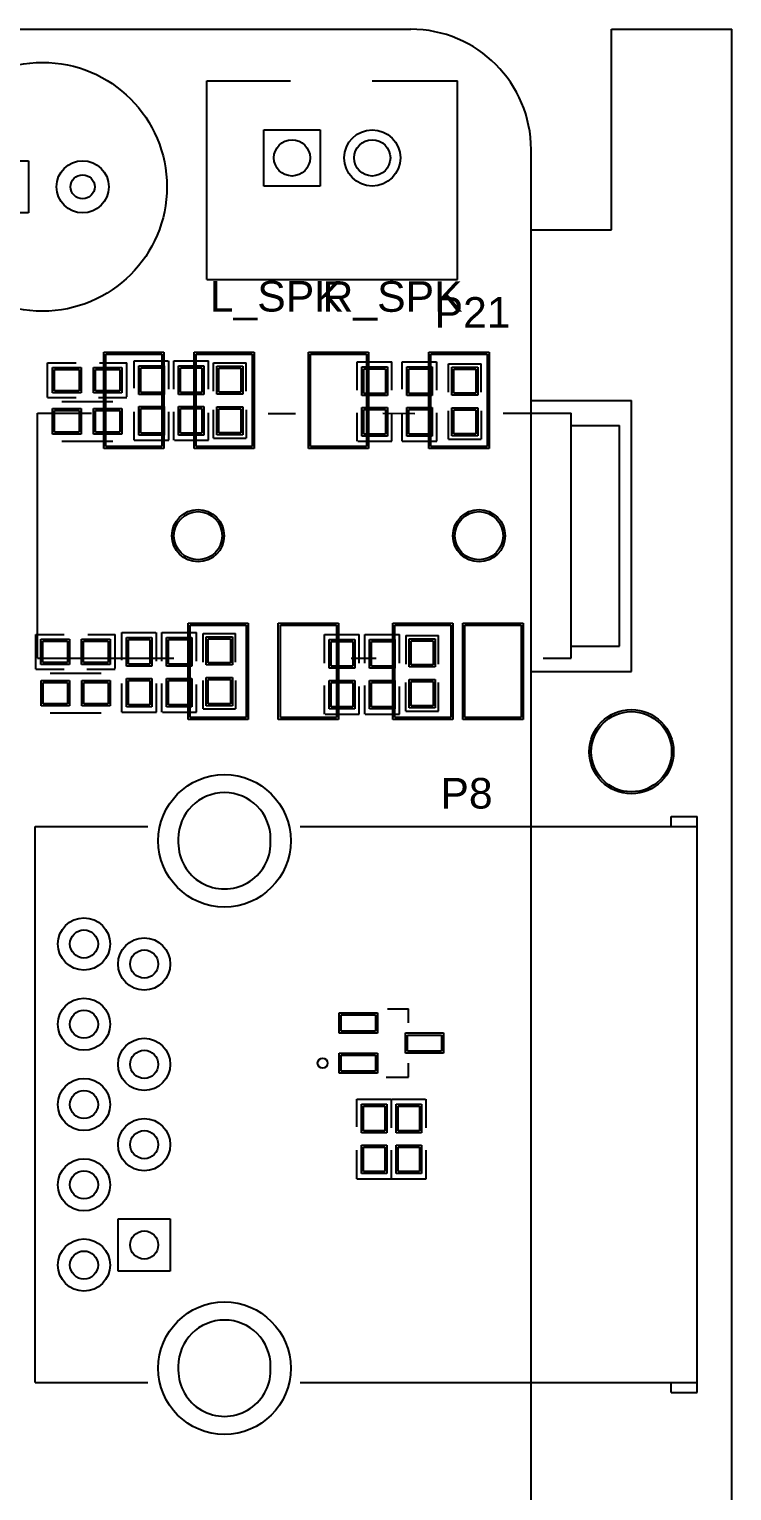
# Model space of a CAD drawing. Header units: inches. Extents: x -5 to 125, y -8 to 83.
# Drawn here: x 107.5 to 125, y 38.59 to 75 of the extents above; entities that cross this region are included whole.
import ezdxf

# ---------------------------------------------------------------- set-up
doc = ezdxf.new("R2010")
doc.units = ezdxf.units.IN
for name, color, linetype in [('Bottom Overlay', 54, 'Continuous'), ('Bottom Paste', 16, 'Continuous'), ('Bottom Solder', 6, 'Continuous'), ('Keep-Out Layer', 6, 'Continuous'), ('Top Overlay', 2, 'Continuous'), ('Top Paste', 8, 'Continuous'), ('Top Solder', 216, 'Continuous')]:
    doc.layers.add(name, color=color, linetype=linetype)
doc.styles.add('Arial', font='', dxfattribs={"height": 0.2})
doc.styles.get('Arial').set_extended_font_data('Arial')

# ---------------------------------------------------------------- blocks, each defined once
blk = doc.blocks.new('PH2_0_2P_V_37')
at = {"layer": 'Bottom Solder'}
for p, q in [((-1.7, 0.7), (-0.3, 0.7)), ((-1.7, -0.7), (-1.7, 0.7)), ((-0.3, 0.7), (-0.3, -0.7)), ((-0.3, -0.7), (-1.7, -0.7))]:
    blk.add_line(p, q, dxfattribs=at)
for centre, radius in [((-1, 0), 0.45), ((1, 0), 0.7), ((1, 0), 0.45)]:
    blk.add_circle(centre, radius, dxfattribs=at)
at = {"layer": 'Top Overlay'}
for p, q in [((-3.125, -3.025), (-3.125, 1.925)), ((-3.125, 1.925), (-1.038, 1.925)), ((1, 1.925), (3.125, 1.925)), ((3.125, -3.025), (3.125, 1.925)), ((-3.125, -3.025), (3.125, -3.025))]:
    blk.add_line(p, q, dxfattribs=at)
at = {"layer": 'Top Solder'}
for p, q in [((-1.7, 0.7), (-0.3, 0.7)), ((-1.7, -0.7), (-1.7, 0.7)), ((-0.3, 0.7), (-0.3, -0.7)), ((-0.3, -0.7), (-1.7, -0.7))]:
    blk.add_line(p, q, dxfattribs=at)
for centre, radius in [((-1, 0), 0.45), ((1, 0), 0.7), ((1, 0), 0.45)]:
    blk.add_circle(centre, radius, dxfattribs=at)
blk = doc.blocks.new('USB3_0_A_11_78_51')
at = {"layer": 'Bottom Solder'}
for p, q in [((-6.52, 2.9), (-6.62, 2.9)), ((6.62, 2.9), (6.52, 2.9)), ((-6.62, 0.6), (-6.52, 0.6)), ((2.85, 0.4), (4.15, 0.4)), ((2.85, -0.9), (2.85, 0.4)), ((4.15, 0.4), (4.15, -0.9)), ((6.52, 0.6), (6.62, 0.6)), ((4.15, -0.9), (2.85, -0.9))]:
    blk.add_line(p, q, dxfattribs=at)
for centre, radius in [((-6.57, 1.75), 1.65), ((6.57, 1.75), 1.65), ((-3.5, -0.25), 0.65), ((-1, -0.25), 0.65), ((1, -0.25), 0.65), ((-3.5, -0.25), 0.35), ((-1, -0.25), 0.35), ((1, -0.25), 0.35), ((3.5, -0.25), 0.35), ((-4, -1.75), 0.65), ((-4, -1.75), 0.35), ((-2, -1.75), 0.65), ((-2, -1.75), 0.35), ((0, -1.75), 0.65), ((0, -1.75), 0.35), ((2, -1.75), 0.65), ((2, -1.75), 0.35), ((4, -1.75), 0.65), ((4, -1.75), 0.35)]:
    blk.add_circle(centre, radius, dxfattribs=at)
for centre, start, end in [((-6.62, 1.75), 90, 270), ((-6.52, 1.75), 270, 90), ((6.52, 1.75), 90, 270), ((6.62, 1.75), 270, 90)]:
    blk.add_arc(centre, 1.15, start, end, dxfattribs=at)
at = {"layer": 'Top Overlay'}
for p, q in [((-7.175, 12.878), (-7.175, 13.53)), ((-6.925, 13.53), (-7.175, 13.53)), ((-6.925, 11.58), (-6.925, 13.53)), ((6.925, 13.53), (-6.925, 13.53)), ((7.175, 13.53), (6.925, 13.53)), ((6.925, 12.878), (6.925, 13.53)), ((6.925, 3.636), (6.925, 13.53)), ((7.175, 12.878), (7.175, 13.53)), ((-6.925, 12.878), (-7.175, 12.878)), ((7.175, 12.878), (6.925, 12.878)), ((-6.925, 3.636), (-6.925, 11.58)), ((-6.925, -2.97), (-6.925, -0.156)), ((6.925, -2.97), (6.925, -0.156)), ((6.925, -2.97), (-6.925, -2.97))]:
    blk.add_line(p, q, dxfattribs=at)
at = {"layer": 'Top Solder'}
for p, q in [((-6.52, 2.9), (-6.62, 2.9)), ((6.62, 2.9), (6.52, 2.9)), ((-6.62, 0.6), (-6.52, 0.6)), ((2.85, 0.4), (4.15, 0.4)), ((2.85, -0.9), (2.85, 0.4)), ((4.15, 0.4), (4.15, -0.9)), ((6.52, 0.6), (6.62, 0.6)), ((4.15, -0.9), (2.85, -0.9))]:
    blk.add_line(p, q, dxfattribs=at)
for centre, radius in [((-6.57, 1.75), 1.65), ((6.57, 1.75), 1.65), ((-3.5, -0.25), 0.65), ((-1, -0.25), 0.65), ((1, -0.25), 0.65), ((-3.5, -0.25), 0.35), ((-1, -0.25), 0.35), ((1, -0.25), 0.35), ((3.5, -0.25), 0.35), ((-4, -1.75), 0.65), ((-4, -1.75), 0.35), ((-2, -1.75), 0.65), ((-2, -1.75), 0.35), ((0, -1.75), 0.65), ((0, -1.75), 0.35), ((2, -1.75), 0.65), ((2, -1.75), 0.35), ((4, -1.75), 0.65), ((4, -1.75), 0.35)]:
    blk.add_circle(centre, radius, dxfattribs=at)
for centre, start, end in [((-6.62, 1.75), 90, 270), ((-6.52, 1.75), 270, 90), ((6.52, 1.75), 90, 270), ((6.62, 1.75), 270, 90)]:
    blk.add_arc(centre, 1.15, start, end, dxfattribs=at)
blk = doc.blocks.new('0402R_B_113')
at = {"layer": 'Bottom Overlay'}
for p, q in [((-0.991, 0.432), (-0.991, -0.432)), ((-0.991, 0.432), (-0.279, 0.432)), ((0.305, 0.432), (0.991, 0.432)), ((0.991, 0.432), (0.991, -0.419)), ((-0.991, -0.432), (-0.279, -0.432)), ((0.279, -0.432), (0.991, -0.432))]:
    blk.add_line(p, q, dxfattribs=at)
at = {"layer": 'Bottom Paste'}
for p, q in [((-0.813, -0.267), (-0.813, 0.267)), ((-0.813, 0.267), (-0.203, 0.267)), ((-0.203, 0.267), (-0.203, -0.267)), ((0.203, -0.267), (0.203, 0.267)), ((0.203, 0.267), (0.813, 0.267)), ((0.813, 0.267), (0.813, -0.267)), ((-0.203, -0.267), (-0.813, -0.267)), ((0.813, -0.267), (0.203, -0.267))]:
    blk.add_line(p, q, dxfattribs=at)
at = {"layer": 'Bottom Solder'}
for p, q in [((-0.863, -0.317), (-0.863, 0.317)), ((-0.863, 0.317), (-0.153, 0.317)), ((-0.153, 0.317), (-0.153, -0.317)), ((0.153, -0.317), (0.153, 0.317)), ((0.153, 0.317), (0.863, 0.317)), ((0.863, 0.317), (0.863, -0.317)), ((-0.153, -0.317), (-0.863, -0.317)), ((0.863, -0.317), (0.153, -0.317))]:
    blk.add_line(p, q, dxfattribs=at)
blk = doc.blocks.new('0402R_B_114')
at = {"layer": 'Bottom Overlay'}
for p, q in [((-0.991, 0.432), (-0.991, -0.432)), ((-0.991, 0.432), (-0.279, 0.432)), ((0.305, 0.432), (0.991, 0.432)), ((0.991, 0.432), (0.991, -0.419)), ((-0.991, -0.432), (-0.279, -0.432)), ((0.279, -0.432), (0.991, -0.432))]:
    blk.add_line(p, q, dxfattribs=at)
at = {"layer": 'Bottom Paste'}
for p, q in [((-0.813, -0.267), (-0.813, 0.267)), ((-0.813, 0.267), (-0.203, 0.267)), ((-0.203, 0.267), (-0.203, -0.267)), ((0.203, -0.267), (0.203, 0.267)), ((0.203, 0.267), (0.813, 0.267)), ((0.813, 0.267), (0.813, -0.267)), ((-0.203, -0.267), (-0.813, -0.267)), ((0.813, -0.267), (0.203, -0.267))]:
    blk.add_line(p, q, dxfattribs=at)
at = {"layer": 'Bottom Solder'}
for p, q in [((-0.863, -0.317), (-0.863, 0.317)), ((-0.863, 0.317), (-0.153, 0.317)), ((-0.153, 0.317), (-0.153, -0.317)), ((0.153, -0.317), (0.153, 0.317)), ((0.153, 0.317), (0.863, 0.317)), ((0.863, 0.317), (0.863, -0.317)), ((-0.153, -0.317), (-0.863, -0.317)), ((0.863, -0.317), (0.153, -0.317))]:
    blk.add_line(p, q, dxfattribs=at)
blk = doc.blocks.new('0402R_B_126')
at = {"layer": 'Bottom Overlay'}
for p, q in [((-0.279, 0.432), (-0.991, 0.432)), ((-0.991, -0.432), (-0.991, 0.432)), ((0.991, 0.432), (0.305, 0.432)), ((0.991, -0.419), (0.991, 0.432)), ((-0.279, -0.432), (-0.991, -0.432)), ((0.991, -0.432), (0.279, -0.432))]:
    blk.add_line(p, q, dxfattribs=at)
at = {"layer": 'Bottom Paste'}
for p, q in [((-0.813, -0.267), (-0.813, 0.267)), ((-0.813, 0.267), (-0.203, 0.267)), ((-0.203, 0.267), (-0.203, -0.267)), ((0.203, -0.267), (0.203, 0.267)), ((0.203, 0.267), (0.813, 0.267)), ((0.813, 0.267), (0.813, -0.267)), ((-0.203, -0.267), (-0.813, -0.267)), ((0.813, -0.267), (0.203, -0.267))]:
    blk.add_line(p, q, dxfattribs=at)
at = {"layer": 'Bottom Solder'}
for p, q in [((-0.863, -0.317), (-0.863, 0.317)), ((-0.863, 0.317), (-0.153, 0.317)), ((-0.153, 0.317), (-0.153, -0.317)), ((0.153, -0.317), (0.153, 0.317)), ((0.153, 0.317), (0.863, 0.317)), ((0.863, 0.317), (0.863, -0.317)), ((-0.153, -0.317), (-0.863, -0.317)), ((0.863, -0.317), (0.153, -0.317))]:
    blk.add_line(p, q, dxfattribs=at)
blk = doc.blocks.new('0402R_B_127')
at = {"layer": 'Bottom Overlay'}
for p, q in [((-0.991, 0.432), (-0.991, -0.432)), ((-0.991, 0.432), (-0.279, 0.432)), ((0.305, 0.432), (0.991, 0.432)), ((0.991, 0.432), (0.991, -0.419)), ((-0.991, -0.432), (-0.279, -0.432)), ((0.279, -0.432), (0.991, -0.432))]:
    blk.add_line(p, q, dxfattribs=at)
at = {"layer": 'Bottom Paste'}
for p, q in [((-0.813, -0.267), (-0.813, 0.267)), ((-0.813, 0.267), (-0.203, 0.267)), ((-0.203, 0.267), (-0.203, -0.267)), ((0.203, -0.267), (0.203, 0.267)), ((0.203, 0.267), (0.813, 0.267)), ((0.813, 0.267), (0.813, -0.267)), ((-0.203, -0.267), (-0.813, -0.267)), ((0.813, -0.267), (0.203, -0.267))]:
    blk.add_line(p, q, dxfattribs=at)
at = {"layer": 'Bottom Solder'}
for p, q in [((-0.863, -0.317), (-0.863, 0.317)), ((-0.863, 0.317), (-0.153, 0.317)), ((-0.153, 0.317), (-0.153, -0.317)), ((0.153, -0.317), (0.153, 0.317)), ((0.153, 0.317), (0.863, 0.317)), ((0.863, 0.317), (0.863, -0.317)), ((-0.153, -0.317), (-0.863, -0.317)), ((0.863, -0.317), (0.153, -0.317))]:
    blk.add_line(p, q, dxfattribs=at)
blk = doc.blocks.new('0402R_B_128')
at = {"layer": 'Bottom Overlay'}
for p, q in [((-0.991, -0.432), (-0.991, 0.432)), ((-0.279, 0.432), (-0.991, 0.432)), ((0.991, 0.432), (0.305, 0.432)), ((0.991, -0.419), (0.991, 0.432)), ((-0.279, -0.432), (-0.991, -0.432)), ((0.991, -0.432), (0.279, -0.432))]:
    blk.add_line(p, q, dxfattribs=at)
at = {"layer": 'Bottom Paste'}
for p, q in [((-0.813, -0.267), (-0.813, 0.267)), ((-0.813, 0.267), (-0.203, 0.267)), ((-0.203, 0.267), (-0.203, -0.267)), ((0.203, -0.267), (0.203, 0.267)), ((0.203, 0.267), (0.813, 0.267)), ((0.813, 0.267), (0.813, -0.267)), ((-0.203, -0.267), (-0.813, -0.267)), ((0.813, -0.267), (0.203, -0.267))]:
    blk.add_line(p, q, dxfattribs=at)
at = {"layer": 'Bottom Solder'}
for p, q in [((-0.863, -0.317), (-0.863, 0.317)), ((-0.863, 0.317), (-0.153, 0.317)), ((-0.153, 0.317), (-0.153, -0.317)), ((0.153, -0.317), (0.153, 0.317)), ((0.153, 0.317), (0.863, 0.317)), ((0.863, 0.317), (0.863, -0.317)), ((-0.153, -0.317), (-0.863, -0.317)), ((0.863, -0.317), (0.153, -0.317))]:
    blk.add_line(p, q, dxfattribs=at)
blk = doc.blocks.new('0402R_B_129')
at = {"layer": 'Bottom Overlay'}
for p, q in [((-0.991, 0.432), (-0.991, -0.432)), ((-0.991, 0.432), (-0.279, 0.432)), ((0.305, 0.432), (0.991, 0.432)), ((0.991, 0.432), (0.991, -0.419)), ((-0.991, -0.432), (-0.279, -0.432)), ((0.279, -0.432), (0.991, -0.432))]:
    blk.add_line(p, q, dxfattribs=at)
at = {"layer": 'Bottom Paste'}
for p, q in [((-0.813, -0.267), (-0.813, 0.267)), ((-0.813, 0.267), (-0.203, 0.267)), ((-0.203, 0.267), (-0.203, -0.267)), ((0.203, -0.267), (0.203, 0.267)), ((0.203, 0.267), (0.813, 0.267)), ((0.813, 0.267), (0.813, -0.267)), ((-0.203, -0.267), (-0.813, -0.267)), ((0.813, -0.267), (0.203, -0.267))]:
    blk.add_line(p, q, dxfattribs=at)
at = {"layer": 'Bottom Solder'}
for p, q in [((-0.863, -0.317), (-0.863, 0.317)), ((-0.863, 0.317), (-0.153, 0.317)), ((-0.153, 0.317), (-0.153, -0.317)), ((0.153, -0.317), (0.153, 0.317)), ((0.153, 0.317), (0.863, 0.317)), ((0.863, 0.317), (0.863, -0.317)), ((-0.153, -0.317), (-0.863, -0.317)), ((0.863, -0.317), (0.153, -0.317))]:
    blk.add_line(p, q, dxfattribs=at)
blk = doc.blocks.new('0402R_B_130')
at = {"layer": 'Bottom Overlay'}
for p, q in [((-0.991, -0.432), (-0.991, 0.432)), ((-0.279, 0.432), (-0.991, 0.432)), ((0.991, 0.432), (0.305, 0.432)), ((0.991, -0.419), (0.991, 0.432)), ((-0.279, -0.432), (-0.991, -0.432)), ((0.991, -0.432), (0.279, -0.432))]:
    blk.add_line(p, q, dxfattribs=at)
at = {"layer": 'Bottom Paste'}
for p, q in [((-0.813, -0.267), (-0.813, 0.267)), ((-0.813, 0.267), (-0.203, 0.267)), ((-0.203, 0.267), (-0.203, -0.267)), ((0.203, -0.267), (0.203, 0.267)), ((0.203, 0.267), (0.813, 0.267)), ((0.813, 0.267), (0.813, -0.267)), ((-0.203, -0.267), (-0.813, -0.267)), ((0.813, -0.267), (0.203, -0.267))]:
    blk.add_line(p, q, dxfattribs=at)
at = {"layer": 'Bottom Solder'}
for p, q in [((-0.863, -0.317), (-0.863, 0.317)), ((-0.863, 0.317), (-0.153, 0.317)), ((-0.153, 0.317), (-0.153, -0.317)), ((0.153, -0.317), (0.153, 0.317)), ((0.153, 0.317), (0.863, 0.317)), ((0.863, 0.317), (0.863, -0.317)), ((-0.153, -0.317), (-0.863, -0.317)), ((0.863, -0.317), (0.153, -0.317))]:
    blk.add_line(p, q, dxfattribs=at)
blk = doc.blocks.new('0402R_B_131')
at = {"layer": 'Bottom Overlay'}
for p, q in [((-0.991, 0.432), (-0.279, 0.432)), ((-0.991, -0.432), (-0.991, 0.432)), ((0.305, 0.432), (0.991, 0.432)), ((0.991, -0.419), (0.991, 0.432)), ((-0.991, -0.432), (-0.279, -0.432)), ((0.279, -0.432), (0.991, -0.432))]:
    blk.add_line(p, q, dxfattribs=at)
at = {"layer": 'Bottom Paste'}
for p, q in [((-0.813, -0.267), (-0.813, 0.267)), ((-0.813, 0.267), (-0.203, 0.267)), ((-0.203, 0.267), (-0.203, -0.267)), ((0.203, -0.267), (0.203, 0.267)), ((0.203, 0.267), (0.813, 0.267)), ((0.813, 0.267), (0.813, -0.267)), ((-0.203, -0.267), (-0.813, -0.267)), ((0.813, -0.267), (0.203, -0.267))]:
    blk.add_line(p, q, dxfattribs=at)
at = {"layer": 'Bottom Solder'}
for p, q in [((-0.863, -0.317), (-0.863, 0.317)), ((-0.863, 0.317), (-0.153, 0.317)), ((-0.153, 0.317), (-0.153, -0.317)), ((0.153, -0.317), (0.153, 0.317)), ((0.153, 0.317), (0.863, 0.317)), ((0.863, 0.317), (0.863, -0.317)), ((-0.153, -0.317), (-0.863, -0.317)), ((0.863, -0.317), (0.153, -0.317))]:
    blk.add_line(p, q, dxfattribs=at)
blk = doc.blocks.new('0402R_B_132')
at = {"layer": 'Bottom Overlay'}
for p, q in [((-0.991, -0.432), (-0.991, 0.432)), ((-0.991, 0.432), (-0.279, 0.432)), ((0.305, 0.432), (0.991, 0.432)), ((0.991, -0.419), (0.991, 0.432)), ((-0.991, -0.432), (-0.279, -0.432)), ((0.279, -0.432), (0.991, -0.432))]:
    blk.add_line(p, q, dxfattribs=at)
at = {"layer": 'Bottom Paste'}
for p, q in [((-0.813, -0.267), (-0.813, 0.267)), ((-0.813, 0.267), (-0.203, 0.267)), ((-0.203, 0.267), (-0.203, -0.267)), ((0.203, -0.267), (0.203, 0.267)), ((0.203, 0.267), (0.813, 0.267)), ((0.813, 0.267), (0.813, -0.267)), ((-0.203, -0.267), (-0.813, -0.267)), ((0.813, -0.267), (0.203, -0.267))]:
    blk.add_line(p, q, dxfattribs=at)
at = {"layer": 'Bottom Solder'}
for p, q in [((-0.863, -0.317), (-0.863, 0.317)), ((-0.863, 0.317), (-0.153, 0.317)), ((-0.153, 0.317), (-0.153, -0.317)), ((0.153, -0.317), (0.153, 0.317)), ((0.153, 0.317), (0.863, 0.317)), ((0.863, 0.317), (0.863, -0.317)), ((-0.153, -0.317), (-0.863, -0.317)), ((0.863, -0.317), (0.153, -0.317))]:
    blk.add_line(p, q, dxfattribs=at)
blk = doc.blocks.new('0402R_B_133')
at = {"layer": 'Bottom Overlay'}
for p, q in [((-0.991, -0.432), (-0.991, 0.432)), ((-0.279, 0.432), (-0.991, 0.432)), ((0.991, 0.432), (0.305, 0.432)), ((0.991, -0.419), (0.991, 0.432)), ((-0.279, -0.432), (-0.991, -0.432)), ((0.991, -0.432), (0.279, -0.432))]:
    blk.add_line(p, q, dxfattribs=at)
at = {"layer": 'Bottom Paste'}
for p, q in [((-0.813, -0.267), (-0.813, 0.267)), ((-0.813, 0.267), (-0.203, 0.267)), ((-0.203, 0.267), (-0.203, -0.267)), ((0.203, -0.267), (0.203, 0.267)), ((0.203, 0.267), (0.813, 0.267)), ((0.813, 0.267), (0.813, -0.267)), ((-0.203, -0.267), (-0.813, -0.267)), ((0.813, -0.267), (0.203, -0.267))]:
    blk.add_line(p, q, dxfattribs=at)
at = {"layer": 'Bottom Solder'}
for p, q in [((-0.863, -0.317), (-0.863, 0.317)), ((-0.863, 0.317), (-0.153, 0.317)), ((-0.153, 0.317), (-0.153, -0.317)), ((0.153, -0.317), (0.153, 0.317)), ((0.153, 0.317), (0.863, 0.317)), ((0.863, 0.317), (0.863, -0.317)), ((-0.153, -0.317), (-0.863, -0.317)), ((0.863, -0.317), (0.153, -0.317))]:
    blk.add_line(p, q, dxfattribs=at)
blk = doc.blocks.new('0402R_B_134')
at = {"layer": 'Bottom Overlay'}
for p, q in [((-0.991, -0.432), (-0.991, 0.432)), ((-0.279, 0.432), (-0.991, 0.432)), ((0.991, 0.432), (0.305, 0.432)), ((0.991, -0.419), (0.991, 0.432)), ((-0.279, -0.432), (-0.991, -0.432)), ((0.991, -0.432), (0.279, -0.432))]:
    blk.add_line(p, q, dxfattribs=at)
at = {"layer": 'Bottom Paste'}
for p, q in [((-0.813, -0.267), (-0.813, 0.267)), ((-0.813, 0.267), (-0.203, 0.267)), ((-0.203, 0.267), (-0.203, -0.267)), ((0.203, -0.267), (0.203, 0.267)), ((0.203, 0.267), (0.813, 0.267)), ((0.813, 0.267), (0.813, -0.267)), ((-0.203, -0.267), (-0.813, -0.267)), ((0.813, -0.267), (0.203, -0.267))]:
    blk.add_line(p, q, dxfattribs=at)
at = {"layer": 'Bottom Solder'}
for p, q in [((-0.863, -0.317), (-0.863, 0.317)), ((-0.863, 0.317), (-0.153, 0.317)), ((-0.153, 0.317), (-0.153, -0.317)), ((0.153, -0.317), (0.153, 0.317)), ((0.153, 0.317), (0.863, 0.317)), ((0.863, 0.317), (0.863, -0.317)), ((-0.153, -0.317), (-0.863, -0.317)), ((0.863, -0.317), (0.153, -0.317))]:
    blk.add_line(p, q, dxfattribs=at)
blk = doc.blocks.new('0402R_B_136')
at = {"layer": 'Bottom Overlay'}
for p, q in [((-0.991, 0.432), (-0.991, -0.432)), ((-0.991, 0.432), (-0.279, 0.432)), ((0.305, 0.432), (0.991, 0.432)), ((0.991, 0.432), (0.991, -0.419)), ((-0.991, -0.432), (-0.279, -0.432)), ((0.279, -0.432), (0.991, -0.432))]:
    blk.add_line(p, q, dxfattribs=at)
at = {"layer": 'Bottom Paste'}
for p, q in [((-0.813, -0.267), (-0.813, 0.267)), ((-0.813, 0.267), (-0.203, 0.267)), ((-0.203, 0.267), (-0.203, -0.267)), ((0.203, -0.267), (0.203, 0.267)), ((0.203, 0.267), (0.813, 0.267)), ((0.813, 0.267), (0.813, -0.267)), ((-0.203, -0.267), (-0.813, -0.267)), ((0.813, -0.267), (0.203, -0.267))]:
    blk.add_line(p, q, dxfattribs=at)
at = {"layer": 'Bottom Solder'}
for p, q in [((-0.863, -0.317), (-0.863, 0.317)), ((-0.863, 0.317), (-0.153, 0.317)), ((-0.153, 0.317), (-0.153, -0.317)), ((0.153, -0.317), (0.153, 0.317)), ((0.153, 0.317), (0.863, 0.317)), ((0.863, 0.317), (0.863, -0.317)), ((-0.153, -0.317), (-0.863, -0.317)), ((0.863, -0.317), (0.153, -0.317))]:
    blk.add_line(p, q, dxfattribs=at)
blk = doc.blocks.new('PJ3930_8P_273')
at = {"layer": 'Bottom Solder'}
for centre, radius in [((-4, 0), 0.651), ((-4, 0), 0.6), ((3, 0), 0.651), ((3, 0), 0.6)]:
    blk.add_circle(centre, radius, dxfattribs=at)
at = {"layer": 'Top Overlay'}
for p, q in [((-5.601, 3.05), (-6.3, 3.05)), ((-6.3, 3.05), (-6.3, -3.05)), ((-0.813, 3.048), (-1.435, 3.048)), ((7, 3.05), (3.6, 3.05)), ((7, 3.05), (7, -3.05)), ((-7.5, 2.75), (-7.5, -2.75)), ((-6.3, 2.75), (-7.5, 2.75)), ((-6.3, 2.5), (-6.3, -2.5)), ((-6.3, -2.75), (-7.5, -2.75)), ((-4.605, -3.05), (-6.3, -3.05)), ((-1.607, -3.055), (-2.4, -3.048)), ((1.257, -3.048), (0.571, -3.048)), ((7, -3.05), (5.652, -3.05))]:
    blk.add_line(p, q, dxfattribs=at)
at = {"layer": 'Top Paste'}
for p, q in [((-5.05, 2.225), (-5.05, 4.525)), ((-5.05, 4.525), (-3.65, 4.525)), ((-3.65, 4.525), (-3.65, 2.225)), ((-3.3, 2.225), (-3.3, 4.525)), ((-3.3, 4.525), (-1.9, 4.525)), ((-1.9, 4.525), (-1.9, 2.225)), ((-0.45, 2.225), (-0.45, 4.525)), ((-0.45, 4.525), (0.95, 4.525)), ((0.95, 4.525), (0.95, 2.225)), ((1.8, 2.225), (1.8, 4.525)), ((1.8, 4.525), (3.2, 4.525)), ((3.2, 4.525), (3.2, 2.225)), ((-3.65, 2.225), (-5.05, 2.225)), ((-1.9, 2.225), (-3.3, 2.225)), ((0.95, 2.225), (-0.45, 2.225)), ((3.2, 2.225), (1.8, 2.225)), ((-4.2, -4.525), (-4.2, -2.225)), ((-4.2, -2.225), (-2.8, -2.225)), ((-2.8, -2.225), (-2.8, -4.525)), ((-1.2, -4.525), (-1.2, -2.225)), ((-1.2, -2.225), (0.2, -2.225)), ((0.2, -2.225), (0.2, -4.525)), ((1.65, -4.525), (1.65, -2.225)), ((1.65, -2.225), (3.05, -2.225)), ((3.05, -2.225), (3.05, -4.525)), ((3.9, -4.525), (3.9, -2.225)), ((3.9, -2.225), (5.3, -2.225)), ((5.3, -2.225), (5.3, -4.525)), ((-2.8, -4.525), (-4.2, -4.525)), ((0.2, -4.525), (-1.2, -4.525)), ((3.05, -4.525), (1.65, -4.525)), ((5.3, -4.525), (3.9, -4.525))]:
    blk.add_line(p, q, dxfattribs=at)
at = {"layer": 'Top Solder'}
for p, q in [((-5.1, 2.175), (-5.1, 4.575)), ((-5.1, 4.575), (-3.6, 4.575)), ((-3.6, 4.575), (-3.6, 2.175)), ((-3.35, 2.175), (-3.35, 4.575)), ((-3.35, 4.575), (-1.85, 4.575)), ((-1.85, 4.575), (-1.85, 2.175)), ((-0.5, 2.175), (-0.5, 4.575)), ((-0.5, 4.575), (1, 4.575)), ((1, 4.575), (1, 2.175)), ((1.75, 2.175), (1.75, 4.575)), ((1.75, 4.575), (3.25, 4.575)), ((3.25, 4.575), (3.25, 2.175)), ((-3.6, 2.175), (-5.1, 2.175)), ((-1.85, 2.175), (-3.35, 2.175)), ((1, 2.175), (-0.5, 2.175)), ((3.25, 2.175), (1.75, 2.175)), ((-4.25, -4.575), (-4.25, -2.175)), ((-4.25, -2.175), (-2.75, -2.175)), ((-2.75, -2.175), (-2.75, -4.575)), ((-1.25, -4.575), (-1.25, -2.175)), ((-1.25, -2.175), (0.25, -2.175)), ((0.25, -2.175), (0.25, -4.575)), ((1.6, -4.575), (1.6, -2.175)), ((1.6, -2.175), (3.1, -2.175)), ((3.1, -2.175), (3.1, -4.575)), ((3.85, -4.575), (3.85, -2.175)), ((3.85, -2.175), (5.35, -2.175)), ((5.35, -2.175), (5.35, -4.575)), ((-2.75, -4.575), (-4.25, -4.575)), ((0.25, -4.575), (-1.25, -4.575)), ((3.1, -4.575), (1.6, -4.575)), ((5.35, -4.575), (3.85, -4.575))]:
    blk.add_line(p, q, dxfattribs=at)
for centre, radius in [((-4, 0), 0.651), ((-4, 0), 0.6), ((3, 0), 0.651), ((3, 0), 0.6)]:
    blk.add_circle(centre, radius, dxfattribs=at)
blk = doc.blocks.new('MIC_2_5_274')
at = {"layer": 'Bottom Solder'}
for p, q in [((-1.65, 0.65), (-0.35, 0.65)), ((-1.65, -0.65), (-1.65, 0.65)), ((-0.35, 0.65), (-0.35, -0.65)), ((-0.35, -0.65), (-1.65, -0.65))]:
    blk.add_line(p, q, dxfattribs=at)
for centre, radius in [((1, 0), 0.65), ((-1, 0), 0.3), ((1, 0), 0.3)]:
    blk.add_circle(centre, radius, dxfattribs=at)
at = {"layer": 'Top Overlay'}
for p, q in [((-3.726, -0.389), (-3.726, 0.411)), ((-4.126, 0.011), (-3.326, 0.011))]:
    blk.add_line(p, q, dxfattribs=at)
blk.add_circle((0, 0), 3.1, dxfattribs=at)
at = {"layer": 'Top Solder'}
for p, q in [((-1.65, 0.65), (-0.35, 0.65)), ((-1.65, -0.65), (-1.65, 0.65)), ((-0.35, 0.65), (-0.35, -0.65)), ((-0.35, -0.65), (-1.65, -0.65))]:
    blk.add_line(p, q, dxfattribs=at)
for centre, radius in [((1, 0), 0.65), ((-1, 0), 0.3), ((1, 0), 0.3)]:
    blk.add_circle(centre, radius, dxfattribs=at)
blk = doc.blocks.new('N_HOLE_2_0MM_289')
at = {"layer": 'Bottom Solder'}
for radius in [1.05, 1]:
    blk.add_circle((0, 0), radius, dxfattribs=at)
at = {"layer": 'Top Solder'}
for radius in [1.05, 1]:
    blk.add_circle((0, 0), radius, dxfattribs=at)
blk = doc.blocks.new('SOT_523_B_308')
at = {"layer": 'Bottom Overlay'}
for p, q in [((-0.102, 0.85), (0.425, 0.85)), ((0.425, 0.5), (0.425, 0.85)), ((0.425, -0.85), (0.425, -0.5)), ((-0.127, -0.85), (0.425, -0.85))]:
    blk.add_line(p, q, dxfattribs=at)
blk.add_circle((-1.714, -0.5), 0.125, dxfattribs=at)
at = {"layer": 'Bottom Paste'}
for p, q in [((-1.25, 0.3), (-1.25, 0.7)), ((-1.25, 0.7), (-0.4, 0.7)), ((-0.4, 0.7), (-0.4, 0.3)), ((-0.4, 0.3), (-1.25, 0.3)), ((0.4, -0.2), (0.4, 0.2)), ((0.4, 0.2), (1.25, 0.2)), ((1.25, 0.2), (1.25, -0.2)), ((-1.25, -0.7), (-1.25, -0.3)), ((-1.25, -0.3), (-0.4, -0.3)), ((-0.4, -0.3), (-0.4, -0.7)), ((1.25, -0.2), (0.4, -0.2)), ((-0.4, -0.7), (-1.25, -0.7))]:
    blk.add_line(p, q, dxfattribs=at)
at = {"layer": 'Bottom Solder'}
for p, q in [((-1.301, 0.249), (-1.301, 0.751)), ((-1.301, 0.751), (-0.349, 0.751)), ((-0.349, 0.751), (-0.349, 0.249)), ((-0.349, 0.249), (-1.301, 0.249)), ((0.349, -0.251), (0.349, 0.251)), ((0.349, 0.251), (1.301, 0.251)), ((1.301, 0.251), (1.301, -0.251)), ((-1.301, -0.751), (-1.301, -0.249)), ((-1.301, -0.249), (-0.349, -0.249)), ((-0.349, -0.249), (-0.349, -0.751)), ((1.301, -0.251), (0.349, -0.251)), ((-0.349, -0.751), (-1.301, -0.751))]:
    blk.add_line(p, q, dxfattribs=at)
blk = doc.blocks.new('0402TVS_B_315')
at = {"layer": 'Bottom Overlay'}
for p, q in [((-0.94, 0.406), (-0.229, 0.406)), ((-0.94, 0.406), (-0.94, -0.406)), ((0.229, 0.406), (0.94, 0.406)), ((0.94, 0.406), (0.94, -0.406)), ((-0.229, -0.406), (-0.94, -0.406)), ((0.229, -0.406), (0.94, -0.406))]:
    blk.add_line(p, q, dxfattribs=at)
at = {"layer": 'Bottom Paste'}
for p, q in [((-0.808, -0.275), (-0.808, 0.275)), ((-0.808, 0.275), (-0.208, 0.275)), ((-0.208, 0.275), (-0.208, -0.275)), ((0.208, -0.275), (0.208, 0.275)), ((0.208, 0.275), (0.808, 0.275)), ((0.808, 0.275), (0.808, -0.275)), ((-0.208, -0.275), (-0.808, -0.275)), ((0.808, -0.275), (0.208, -0.275))]:
    blk.add_line(p, q, dxfattribs=at)
at = {"layer": 'Bottom Solder'}
for p, q in [((-0.858, -0.325), (-0.858, 0.325)), ((-0.858, 0.325), (-0.158, 0.325)), ((-0.158, 0.325), (-0.158, -0.325)), ((0.158, -0.325), (0.158, 0.325)), ((0.158, 0.325), (0.858, 0.325)), ((0.858, 0.325), (0.858, -0.325)), ((-0.158, -0.325), (-0.858, -0.325)), ((0.858, -0.325), (0.158, -0.325))]:
    blk.add_line(p, q, dxfattribs=at)
blk = doc.blocks.new('0402TVS_B_316')
at = {"layer": 'Bottom Overlay'}
for p, q in [((-0.229, 0.406), (-0.94, 0.406)), ((-0.94, -0.406), (-0.94, 0.406)), ((0.94, 0.406), (0.229, 0.406)), ((0.94, -0.406), (0.94, 0.406)), ((-0.94, -0.406), (-0.229, -0.406)), ((0.94, -0.406), (0.229, -0.406))]:
    blk.add_line(p, q, dxfattribs=at)
at = {"layer": 'Bottom Paste'}
for p, q in [((-0.808, -0.275), (-0.808, 0.275)), ((-0.808, 0.275), (-0.208, 0.275)), ((-0.208, 0.275), (-0.208, -0.275)), ((0.208, -0.275), (0.208, 0.275)), ((0.208, 0.275), (0.808, 0.275)), ((0.808, 0.275), (0.808, -0.275)), ((-0.208, -0.275), (-0.808, -0.275)), ((0.808, -0.275), (0.208, -0.275))]:
    blk.add_line(p, q, dxfattribs=at)
at = {"layer": 'Bottom Solder'}
for p, q in [((-0.858, -0.325), (-0.858, 0.325)), ((-0.858, 0.325), (-0.158, 0.325)), ((-0.158, 0.325), (-0.158, -0.325)), ((0.158, -0.325), (0.158, 0.325)), ((0.158, 0.325), (0.858, 0.325)), ((0.858, 0.325), (0.858, -0.325)), ((-0.158, -0.325), (-0.858, -0.325)), ((0.858, -0.325), (0.158, -0.325))]:
    blk.add_line(p, q, dxfattribs=at)
blk = doc.blocks.new('0402TVS_B_317')
at = {"layer": 'Bottom Overlay'}
for p, q in [((-0.94, 0.406), (-0.229, 0.406)), ((-0.94, 0.406), (-0.94, -0.406)), ((0.229, 0.406), (0.94, 0.406)), ((0.94, 0.406), (0.94, -0.406)), ((-0.229, -0.406), (-0.94, -0.406)), ((0.229, -0.406), (0.94, -0.406))]:
    blk.add_line(p, q, dxfattribs=at)
at = {"layer": 'Bottom Paste'}
for p, q in [((-0.808, -0.275), (-0.808, 0.275)), ((-0.808, 0.275), (-0.208, 0.275)), ((-0.208, 0.275), (-0.208, -0.275)), ((0.208, -0.275), (0.208, 0.275)), ((0.208, 0.275), (0.808, 0.275)), ((0.808, 0.275), (0.808, -0.275)), ((-0.208, -0.275), (-0.808, -0.275)), ((0.808, -0.275), (0.208, -0.275))]:
    blk.add_line(p, q, dxfattribs=at)
at = {"layer": 'Bottom Solder'}
for p, q in [((-0.858, -0.325), (-0.858, 0.325)), ((-0.858, 0.325), (-0.158, 0.325)), ((-0.158, 0.325), (-0.158, -0.325)), ((0.158, -0.325), (0.158, 0.325)), ((0.158, 0.325), (0.858, 0.325)), ((0.858, 0.325), (0.858, -0.325)), ((-0.158, -0.325), (-0.858, -0.325)), ((0.858, -0.325), (0.158, -0.325))]:
    blk.add_line(p, q, dxfattribs=at)
blk = doc.blocks.new('0402TVS_B_318')
at = {"layer": 'Bottom Overlay'}
for p, q in [((-0.94, 0.406), (-0.229, 0.406)), ((-0.94, 0.406), (-0.94, -0.406)), ((0.229, 0.406), (0.94, 0.406)), ((0.94, 0.406), (0.94, -0.406)), ((-0.229, -0.406), (-0.94, -0.406)), ((0.229, -0.406), (0.94, -0.406))]:
    blk.add_line(p, q, dxfattribs=at)
at = {"layer": 'Bottom Paste'}
for p, q in [((-0.808, -0.275), (-0.808, 0.275)), ((-0.808, 0.275), (-0.208, 0.275)), ((-0.208, 0.275), (-0.208, -0.275)), ((0.208, -0.275), (0.208, 0.275)), ((0.208, 0.275), (0.808, 0.275)), ((0.808, 0.275), (0.808, -0.275)), ((-0.208, -0.275), (-0.808, -0.275)), ((0.808, -0.275), (0.208, -0.275))]:
    blk.add_line(p, q, dxfattribs=at)
at = {"layer": 'Bottom Solder'}
for p, q in [((-0.858, -0.325), (-0.858, 0.325)), ((-0.858, 0.325), (-0.158, 0.325)), ((-0.158, 0.325), (-0.158, -0.325)), ((0.158, -0.325), (0.158, 0.325)), ((0.158, 0.325), (0.858, 0.325)), ((0.858, 0.325), (0.858, -0.325)), ((-0.158, -0.325), (-0.858, -0.325)), ((0.858, -0.325), (0.158, -0.325))]:
    blk.add_line(p, q, dxfattribs=at)
blk = doc.blocks.new('0402C_B_359')
at = {"layer": 'Bottom Overlay'}
for p, q in [((-0.635, 0.495), (0.635, 0.495)), ((-0.635, -0.495), (0.635, -0.495))]:
    blk.add_line(p, q, dxfattribs=at)
at = {"layer": 'Bottom Paste'}
for p, q in [((-0.813, -0.267), (-0.813, 0.267)), ((-0.813, 0.267), (-0.203, 0.267)), ((-0.203, 0.267), (-0.203, -0.267)), ((0.203, -0.267), (0.203, 0.267)), ((0.203, 0.267), (0.813, 0.267)), ((0.813, 0.267), (0.813, -0.267)), ((-0.203, -0.267), (-0.813, -0.267)), ((0.813, -0.267), (0.203, -0.267))]:
    blk.add_line(p, q, dxfattribs=at)
at = {"layer": 'Bottom Solder'}
for p, q in [((-0.863, -0.317), (-0.863, 0.317)), ((-0.863, 0.317), (-0.153, 0.317)), ((-0.153, 0.317), (-0.153, -0.317)), ((0.153, -0.317), (0.153, 0.317)), ((0.153, 0.317), (0.863, 0.317)), ((0.863, 0.317), (0.863, -0.317)), ((-0.153, -0.317), (-0.863, -0.317)), ((0.863, -0.317), (0.153, -0.317))]:
    blk.add_line(p, q, dxfattribs=at)
blk = doc.blocks.new('0402C_B_360')
at = {"layer": 'Bottom Overlay'}
for p, q in [((-0.635, 0.495), (0.635, 0.495)), ((-0.635, -0.495), (0.635, -0.495))]:
    blk.add_line(p, q, dxfattribs=at)
at = {"layer": 'Bottom Paste'}
for p, q in [((-0.813, -0.267), (-0.813, 0.267)), ((-0.813, 0.267), (-0.203, 0.267)), ((-0.203, 0.267), (-0.203, -0.267)), ((0.203, -0.267), (0.203, 0.267)), ((0.203, 0.267), (0.813, 0.267)), ((0.813, 0.267), (0.813, -0.267)), ((-0.203, -0.267), (-0.813, -0.267)), ((0.813, -0.267), (0.203, -0.267))]:
    blk.add_line(p, q, dxfattribs=at)
at = {"layer": 'Bottom Solder'}
for p, q in [((-0.863, -0.317), (-0.863, 0.317)), ((-0.863, 0.317), (-0.153, 0.317)), ((-0.153, 0.317), (-0.153, -0.317)), ((0.153, -0.317), (0.153, 0.317)), ((0.153, 0.317), (0.863, 0.317)), ((0.863, 0.317), (0.863, -0.317)), ((-0.153, -0.317), (-0.863, -0.317)), ((0.863, -0.317), (0.153, -0.317))]:
    blk.add_line(p, q, dxfattribs=at)

msp = doc.modelspace()

# ---------------------------------------------------------------- linework, layer by layer
at = {"layer": 'Keep-Out Layer'}
for p, q in [((3, 75), (117, 75)), ((122, 70), (122, 75)), ((122, 75), (125, 75)), ((125, 0), (125, 75)), ((120, 3), (120, 72)), ((120, 70), (122, 70)), ((120, 65.75), (122.5, 65.75)), ((122.5, 59), (122.5, 65.75)), ((120, 59), (122.5, 59))]:
    msp.add_line(p, q, dxfattribs=at)
msp.add_arc((117, 72), 3, 0, 90, dxfattribs=at)

# ---------------------------------------------------------------- block references
for name, p in [('MIC_2_5_274', (107.826, 71.074)), ('PH2_0_2P_V_37', (115.043, 71.793)), ('0402R_B_131', (108.94, 66.258)), ('0402C_B_359', (108.94, 65.23)), ('0402R_B_132', (108.648, 59.488)), ('0402C_B_360', (108.653, 58.46)), ('SOT_523_B_308', (116.52, 49.741))]:
    msp.add_blockref(name, p)
for name, p, rotation in [('PJ3930_8P_273', (114.702, 62.381), 180), ('0402R_B_127', (110.54, 65.75), 90), ('0402R_B_126', (111.53, 65.75), 270), ('0402TVS_B_317', (112.496, 65.75), 90), ('0402R_B_134', (116.102, 65.725), 270), ('0402R_B_136', (117.22, 65.725), 90), ('0402TVS_B_315', (118.35, 65.725), 90), ('0402R_B_129', (110.232, 58.979), 90), ('0402R_B_128', (111.232, 58.979), 270), ('0402TVS_B_318', (112.232, 59.004), 90), ('0402R_B_133', (115.288, 58.929), 270), ('0402R_B_130', (116.288, 58.929), 270), ('0402TVS_B_316', (117.288, 58.954), 270), ('N_HOLE_2_0MM_289', (122.5, 57), 90), ('USB3_0_A_11_78_51', (110.61, 48.21), 270), ('0402R_B_114', (116.088, 47.353), 90), ('0402R_B_113', (116.951, 47.353), 90)]:
    msp.add_blockref(name, p, dxfattribs=dict(rotation=rotation))

# ---------------------------------------------------------------- texts
at = {"layer": 'Top Overlay', "style": 'Arial'}
for s, p in [('L_SPK', (111.993, 67.966)), ('R_SPK', (114.803, 67.96))]:
    msp.add_text(s, height=0.762, rotation=360, dxfattribs=at).set_placement(p)
for s, p in [('P21', (117.595, 67.564)), ('P8', (117.74, 55.584))]:
    msp.add_text(s, height=0.762, dxfattribs=at).set_placement(p)

doc.saveas('drawing.dxf')
